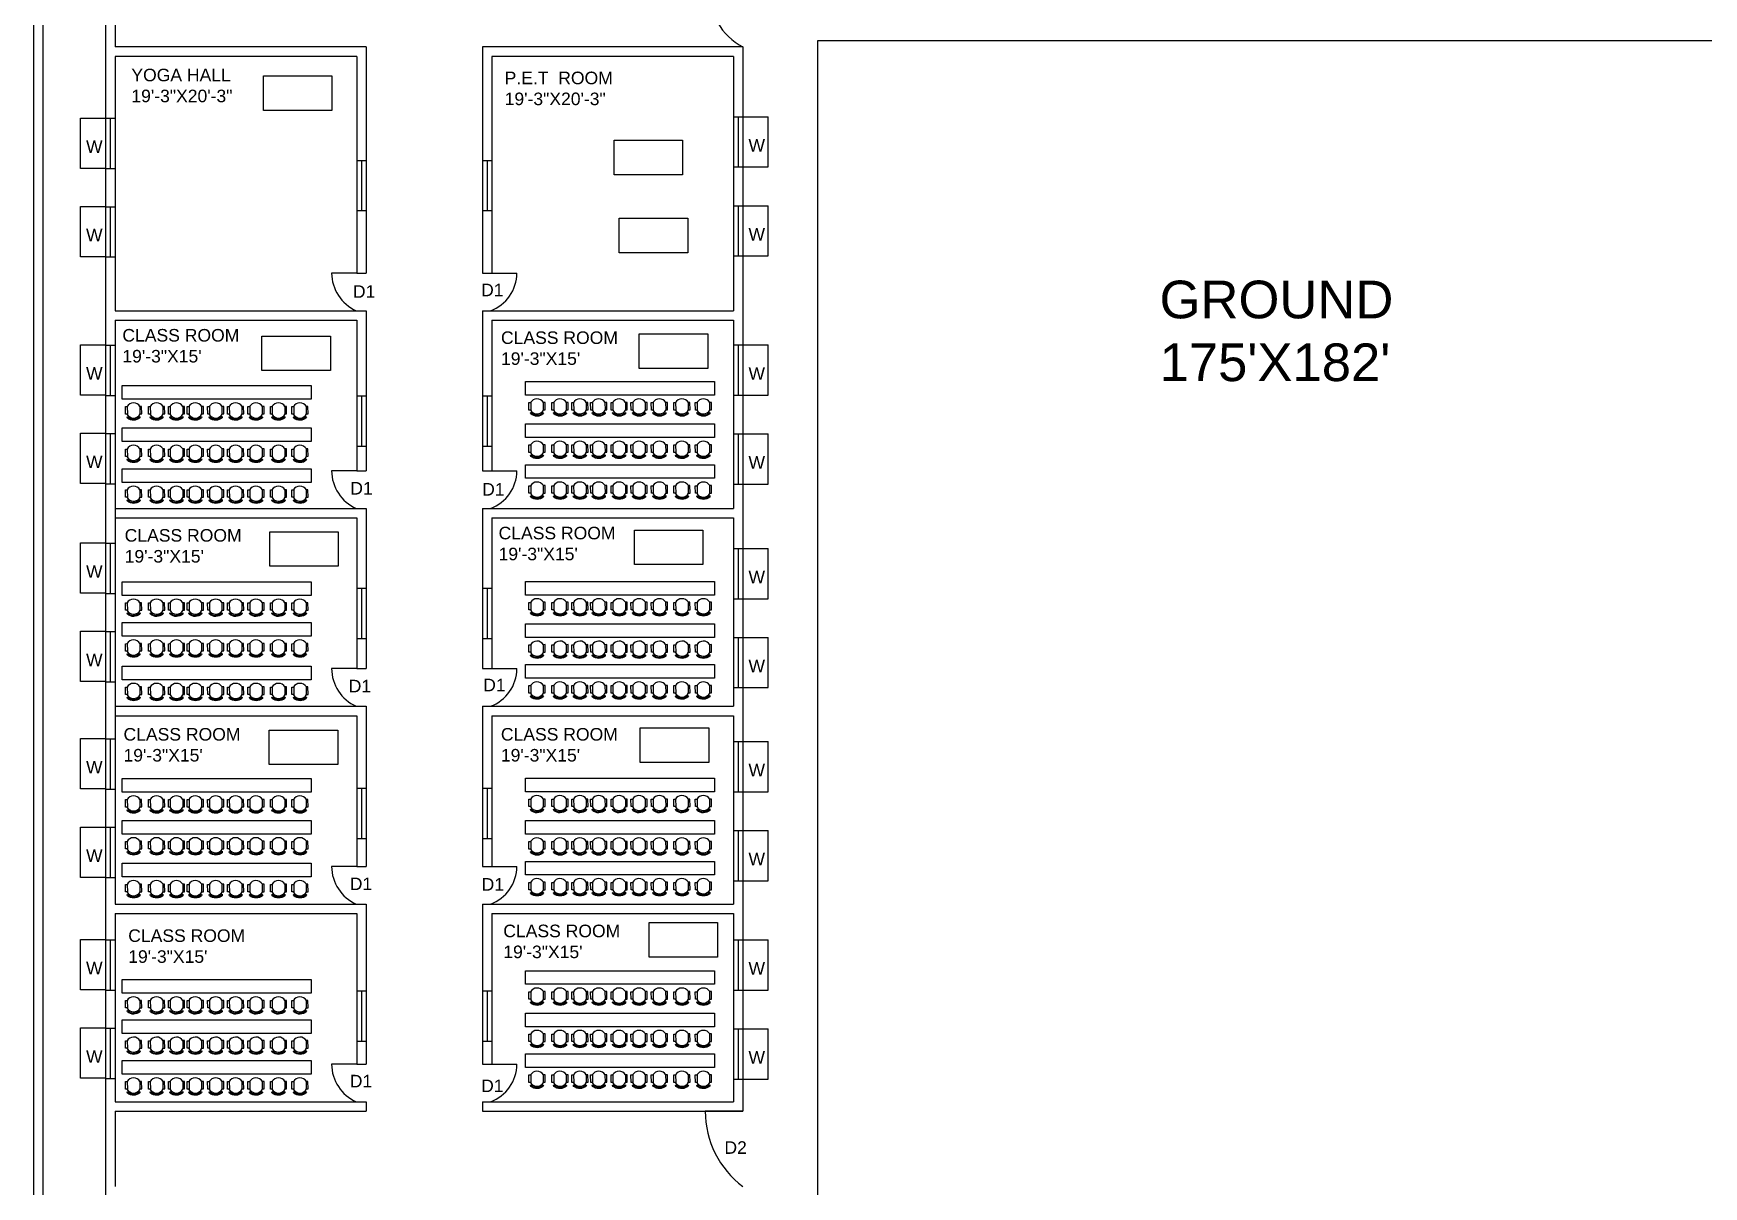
# Model space of a CAD drawing. Header units: inches. Extents: x 677 to 5195, y 405 to 5099.
# Drawn here: x 677 to 2273, y 2118 to 3220 of the extents above; entities that cross this region are included whole.
import ezdxf

# ---------------------------------------------------------------- set-up
doc = ezdxf.new("R2010")
doc.units = ezdxf.units.IN
doc.header["$MEASUREMENT"] = 0
for name, color, linetype in [('blocks', 255, 'Continuous'), ('door', 180, 'Continuous'), ('text', 240, 'Continuous'), ('window', 104, 'Continuous')]:
    doc.layers.add(name, color=color, linetype=linetype)
doc.styles.get("Standard").update_dxf_attribs({"font": 'arial.ttf'})

# ---------------------------------------------------------------- blocks, each defined once
blk = doc.blocks.new('A$C28FC2AE5')
for p, q in [((179, 356), (179, 383)), ((200, 356), (200, 383))]:
    blk.add_line(p, q)
blk.add_lwpolyline([(337, 322, 0.423227), (43, 320), (38, 335), (42, 355, -0.361278), (337, 356), (346, 333)], format="xyb", close=True)
for points in [[(0, 261), (1, 85), (44, 85), (43, 261)], [(380, 263), (381, 87), (338, 87), (337, 263)]]:
    blk.add_lwpolyline(points, close=True)
for start, end in [(28.3173, 152.2104), (211.3401, 329.1877)]:
    blk.add_arc((191, 178), 178, start, end)

msp = doc.modelspace()

# ---------------------------------------------------------------- linework, layer by layer
for p, q in [((677.2, 3957.2), (677.2, 405.2)), ((686.2, 3948.2), (686.2, 414.2)), ((746.2, 3888.2), (746.2, 894.2)), ((755.2, 3279.2), (755.2, 3207.2)), ((995.2, 3207.2), (755.2, 3207.2)), ((986.2, 3198.2), (755.2, 3198.2)), ((755.2, 3198.2), (755.2, 2955.2)), ((986.2, 3198.2), (986.2, 2991.2)), ((995.2, 3207.2), (995.2, 2991.2)), ((1355.2, 3207.2), (1106.2, 3207.2)), ((1106.2, 3207.2), (1106.2, 2991.2)), ((1346.2, 3198.2), (1115.2, 3198.2)), ((1115.2, 3198.2), (1115.2, 2991.2)), ((1346.2, 3198.2), (1346.2, 2955.2)), ((1355.2, 3207.2), (1355.2, 2190.2)), ((986.2, 2991.2), (995.2, 2991.2)), ((1106.2, 2991.2), (1115.2, 2991.2)), ((755.2, 2955.2), (995.2, 2955.2)), ((995.2, 2955.2), (995.2, 2802.2)), ((1106.2, 2955.2), (1346.2, 2955.2)), ((1106.2, 2955.2), (1106.2, 2802.2)), ((755.2, 2946.2), (986.2, 2946.2)), ((755.2, 2946.2), (755.2, 2388.2)), ((986.2, 2946.2), (986.2, 2802.2)), ((1115.2, 2946.2), (1346.2, 2946.2)), ((1115.2, 2946.2), (1115.2, 2802.2)), ((1346.2, 2946.2), (1346.2, 2766.2)), ((986.2, 2802.2), (995.2, 2802.2)), ((1106.2, 2802.2), (1115.2, 2802.2)), ((755.2, 2766.2), (995.2, 2766.2)), ((995.2, 2766.2), (995.2, 2613.2)), ((1106.2, 2766.2), (1346.2, 2766.2)), ((1106.2, 2766.2), (1106.2, 2613.2)), ((755.2, 2757.2), (986.2, 2757.2)), ((986.2, 2757.2), (986.2, 2613.2)), ((1115.2, 2757.2), (1346.2, 2757.2)), ((1115.2, 2757.2), (1115.2, 2613.2)), ((1346.2, 2757.2), (1346.2, 2577.2)), ((986.2, 2613.2), (995.2, 2613.2)), ((1106.2, 2613.2), (1115.2, 2613.2)), ((755.2, 2577.2), (995.2, 2577.2)), ((995.2, 2577.2), (995.2, 2424.2)), ((1106.2, 2577.2), (1346.2, 2577.2)), ((1106.2, 2577.2), (1106.2, 2424.2)), ((755.2, 2568.2), (986.2, 2568.2)), ((986.2, 2568.2), (986.2, 2424.2)), ((1115.2, 2568.2), (1346.2, 2568.2)), ((1115.2, 2568.2), (1115.2, 2424.2)), ((1346.2, 2568.2), (1346.2, 2388.2)), ((986.2, 2424.2), (995.2, 2424.2)), ((1106.2, 2424.2), (1115.2, 2424.2)), ((755.2, 2388.2), (995.2, 2388.2)), ((755.2, 2379.2), (986.2, 2379.2)), ((755.2, 2379.2), (755.2, 2199.2)), ((986.2, 2379.2), (986.2, 2235.2)), ((995.2, 2388.2), (995.2, 2235.2)), ((1106.2, 2388.2), (1346.2, 2388.2)), ((1106.2, 2388.2), (1106.2, 2235.2)), ((1115.2, 2379.2), (1346.2, 2379.2)), ((1115.2, 2379.2), (1115.2, 2235.2)), ((1346.2, 2379.2), (1346.2, 2199.2)), ((986.2, 2235.2), (995.2, 2235.2)), ((1106.2, 2235.2), (1115.2, 2235.2)), ((755.2, 2199.2), (995.2, 2199.2)), ((755.2, 2190.2), (995.2, 2190.2)), ((755.2, 2190.2), (755.2, 2118.2)), ((995.2, 2199.2), (995.2, 2190.2)), ((1106.2, 2199.2), (1346.2, 2199.2)), ((1106.2, 2199.2), (1106.2, 2190.2)), ((1106.2, 2190.2), (1355.2, 2190.2))]:
    msp.add_line(p, q)
msp.add_lwpolyline([(1426.7, 3213.3), (3534, 3213.3), (3534, 1018.8), (1426.7, 1018.8)], close=True)
at = {"layer": 'blocks'}
for points in [[(897, 3179.5), (962.5, 3179.5), (962.5, 3146.5), (897, 3146.5)], [(1232, 3118), (1297.5, 3118), (1297.5, 3085), (1232, 3085)], [(1237, 3043.5), (1302.5, 3043.5), (1302.5, 3010.5), (1237, 3010.5)], [(895.5, 2931), (961, 2931), (961, 2898), (895.5, 2898)], [(1256, 2933), (1321.5, 2933), (1321.5, 2900), (1256, 2900)], [(762, 2883.6), (942.5, 2883.6), (942.5, 2870.6), (762, 2870.6)], [(1147.5, 2887.5), (1328, 2887.5), (1328, 2874.5), (1147.5, 2874.5)], [(762, 2843.1), (942.5, 2843.1), (942.5, 2830.1), (762, 2830.1)], [(1147.5, 2847), (1328, 2847), (1328, 2834), (1147.5, 2834)], [(762, 2804.1), (942.5, 2804.1), (942.5, 2791.1), (762, 2791.1)], [(1147.5, 2808), (1328, 2808), (1328, 2795), (1147.5, 2795)], [(1251.5, 2745.5), (1317, 2745.5), (1317, 2712.5), (1251.5, 2712.5)], [(903, 2744), (968.5, 2744), (968.5, 2711), (903, 2711)], [(762, 2696.1), (942.5, 2696.1), (942.5, 2683.1), (762, 2683.1)], [(1147.5, 2696.5), (1328, 2696.5), (1328, 2683.5), (1147.5, 2683.5)], [(762, 2657.1), (942.5, 2657.1), (942.5, 2644.1), (762, 2644.1)], [(1147.5, 2656), (1328, 2656), (1328, 2643), (1147.5, 2643)], [(762, 2615.6), (942.5, 2615.6), (942.5, 2602.6), (762, 2602.6)], [(1147.5, 2617), (1328, 2617), (1328, 2604), (1147.5, 2604)], [(902.5, 2554.5), (968, 2554.5), (968, 2521.5), (902.5, 2521.5)], [(1257, 2556.5), (1322.5, 2556.5), (1322.5, 2523.5), (1257, 2523.5)], [(762, 2508.1), (942.5, 2508.1), (942.5, 2495.1), (762, 2495.1)], [(1147.5, 2508.5), (1328, 2508.5), (1328, 2495.5), (1147.5, 2495.5)], [(762, 2468.1), (942.5, 2468.1), (942.5, 2455.1), (762, 2455.1)], [(1147.5, 2468), (1328, 2468), (1328, 2455), (1147.5, 2455)], [(762, 2427.1), (942.5, 2427.1), (942.5, 2414.1), (762, 2414.1)], [(1147.5, 2429), (1328, 2429), (1328, 2416), (1147.5, 2416)], [(1265.5, 2370.5), (1331, 2370.5), (1331, 2337.5), (1265.5, 2337.5)], [(762, 2316.1), (942.5, 2316.1), (942.5, 2303.1), (762, 2303.1)], [(1147.5, 2324.5), (1328, 2324.5), (1328, 2311.5), (1147.5, 2311.5)], [(1147.5, 2284), (1328, 2284), (1328, 2271), (1147.5, 2271)], [(762, 2277.6), (942.5, 2277.6), (942.5, 2264.6), (762, 2264.6)], [(762, 2238.6), (942.5, 2238.6), (942.5, 2225.6), (762, 2225.6)], [(1147.5, 2245), (1328, 2245), (1328, 2232), (1147.5, 2232)]]:
    msp.add_lwpolyline(points, close=True, dxfattribs=at)
at = {"layer": 'door'}
for p, q in [((986.2, 2991.2), (962.2, 2991.2)), ((1115.2, 2991.2), (1139.2, 2991.2)), ((986.2, 2802.2), (962.2, 2802.2)), ((1115.2, 2802.2), (1139.2, 2802.2)), ((986.2, 2613.2), (962.2, 2613.2)), ((1115.2, 2613.2), (1139.2, 2613.2)), ((986.2, 2424.2), (962.2, 2424.2)), ((1115.2, 2424.2), (1139.2, 2424.2)), ((986.2, 2235.2), (962.2, 2235.2)), ((1115.2, 2235.2), (1139.2, 2235.2)), ((1355.2, 2190.2), (1319.2, 2190.2))]:
    msp.add_line(p, q, dxfattribs=at)
for centre, radius, start, end in [((1384.3, 3262.1), 62.1, 180, 242.0322), ((1001.5, 2991.2), 39.3, 180, 246.3249), ((1100.9, 2991.2), 38.3, 289.9286, 0), ((1001.5, 2802.2), 39.3, 180, 246.3249), ((1100.9, 2802.2), 38.3, 289.9286, 0), ((1001.5, 2613.2), 39.3, 180, 246.3249), ((1100.9, 2613.2), 38.3, 289.9286, 0), ((1001.5, 2424.2), 39.3, 180, 246.3249), ((1100.9, 2424.2), 38.3, 289.9286, 0), ((1001.5, 2235.2), 39.3, 180, 246.3249), ((1100.9, 2235.2), 38.3, 289.9286, 0), ((1409.2, 2190.2), 90, 180, 233.1301)]:
    msp.add_arc(centre, radius, start, end, dxfattribs=at)
at = {"layer": 'window'}
for p, q in [((722.2, 3091.2), (722.2, 3139.3)), ((722.2, 3139.3), (746.2, 3139.3)), ((746.2, 3139), (755.2, 3139)), ((750.7, 3139), (750.7, 3091)), ((1346.2, 3140.5), (1355.2, 3140.5)), ((1350.7, 3140.5), (1350.7, 3092.5)), ((1355.2, 3140.5), (1379.2, 3140.5)), ((1379.2, 3092.5), (1379.2, 3140.5)), ((986.2, 3098.8), (995.2, 3098.8)), ((990.7, 3098.8), (990.7, 3050.8)), ((1106.2, 3098.8), (1115.2, 3098.8)), ((1110.7, 3098.8), (1110.7, 3050.8)), ((746.2, 3091.2), (722.2, 3091.2)), ((746.2, 3091), (755.2, 3091)), ((1346.2, 3092.5), (1355.2, 3092.5)), ((1355.2, 3092.5), (1379.2, 3092.5)), ((722.2, 3006.7), (722.2, 3054.8)), ((722.2, 3054.8), (746.2, 3054.8)), ((746.2, 3054.5), (755.2, 3054.5)), ((750.7, 3054.5), (750.7, 3006.5)), ((986.2, 3050.8), (995.2, 3050.8)), ((1106.2, 3050.8), (1115.2, 3050.8)), ((1346.2, 3055.5), (1355.2, 3055.5)), ((1350.7, 3055.5), (1350.7, 3007.5)), ((1355.2, 3055.5), (1379.2, 3055.5)), ((1379.2, 3007.5), (1379.2, 3055.5)), ((746.2, 3006.7), (722.2, 3006.7)), ((746.2, 3006.5), (755.2, 3006.5)), ((1346.2, 3007.5), (1355.2, 3007.5)), ((1355.2, 3007.5), (1379.2, 3007.5)), ((722.2, 2874.5), (722.2, 2922.6)), ((722.2, 2922.6), (746.2, 2922.6)), ((746.2, 2922.3), (755.2, 2922.3)), ((750.7, 2922.3), (750.7, 2874.3)), ((1346.2, 2922.5), (1355.2, 2922.5)), ((1350.7, 2922.5), (1350.7, 2874.5)), ((1355.2, 2922.5), (1379.2, 2922.5)), ((1379.2, 2874.5), (1379.2, 2922.5)), ((746.2, 2874.5), (722.2, 2874.5)), ((746.2, 2874.3), (755.2, 2874.3)), ((986.2, 2873.7), (995.2, 2873.7)), ((990.7, 2873.7), (990.7, 2825.7)), ((1106.2, 2873.7), (1115.2, 2873.7)), ((1110.7, 2873.7), (1110.7, 2825.7)), ((1346.2, 2874.5), (1355.2, 2874.5)), ((1355.2, 2874.5), (1379.2, 2874.5)), ((722.2, 2790), (722.2, 2838.1)), ((722.2, 2838.1), (746.2, 2838.1)), ((746.2, 2837.8), (755.2, 2837.8)), ((750.7, 2837.8), (750.7, 2789.8)), ((986.2, 2825.7), (995.2, 2825.7)), ((1106.2, 2825.7), (1115.2, 2825.7)), ((1346.2, 2837.5), (1355.2, 2837.5)), ((1350.7, 2837.5), (1350.7, 2789.5)), ((1355.2, 2837.5), (1379.2, 2837.5)), ((1379.2, 2789.5), (1379.2, 2837.5)), ((746.2, 2790), (722.2, 2790)), ((746.2, 2789.8), (755.2, 2789.8)), ((1346.2, 2789.5), (1355.2, 2789.5)), ((1355.2, 2789.5), (1379.2, 2789.5)), ((722.2, 2685.2), (722.2, 2733.3)), ((722.2, 2733.3), (746.2, 2733.3)), ((746.2, 2733), (755.2, 2733)), ((750.7, 2733), (750.7, 2685)), ((1346.2, 2728), (1355.2, 2728)), ((1350.7, 2728), (1350.7, 2680)), ((1355.2, 2728), (1379.2, 2728)), ((1379.2, 2680), (1379.2, 2728)), ((746.2, 2685.2), (722.2, 2685.2)), ((746.2, 2685), (755.2, 2685)), ((986.2, 2689.9), (995.2, 2689.9)), ((990.7, 2689.9), (990.7, 2641.9)), ((1106.2, 2689.9), (1115.2, 2689.9)), ((1110.7, 2689.9), (1110.7, 2641.9)), ((1346.2, 2680), (1355.2, 2680)), ((1355.2, 2680), (1379.2, 2680)), ((722.2, 2600.7), (722.2, 2648.8)), ((722.2, 2648.8), (746.2, 2648.8)), ((746.2, 2648.5), (755.2, 2648.5)), ((750.7, 2648.5), (750.7, 2600.5)), ((986.2, 2641.9), (995.2, 2641.9)), ((1106.2, 2641.9), (1115.2, 2641.9)), ((1346.2, 2643), (1355.2, 2643)), ((1350.7, 2643), (1350.7, 2595)), ((1355.2, 2643), (1379.2, 2643)), ((1379.2, 2595), (1379.2, 2643)), ((746.2, 2600.7), (722.2, 2600.7)), ((746.2, 2600.5), (755.2, 2600.5)), ((1346.2, 2595), (1355.2, 2595)), ((1355.2, 2595), (1379.2, 2595)), ((722.2, 2498.2), (722.2, 2546.3)), ((722.2, 2546.3), (746.2, 2546.3)), ((746.2, 2546), (755.2, 2546)), ((750.7, 2546), (750.7, 2498)), ((1346.2, 2543.5), (1355.2, 2543.5)), ((1350.7, 2543.5), (1350.7, 2495.5)), ((1355.2, 2543.5), (1379.2, 2543.5)), ((1379.2, 2495.5), (1379.2, 2543.5)), ((746.2, 2498.2), (722.2, 2498.2)), ((746.2, 2498), (755.2, 2498)), ((986.2, 2498.8), (995.2, 2498.8)), ((990.7, 2498.8), (990.7, 2450.8)), ((1106.2, 2498.8), (1115.2, 2498.8)), ((1110.7, 2498.8), (1110.7, 2450.8)), ((1346.2, 2495.5), (1355.2, 2495.5)), ((1355.2, 2495.5), (1379.2, 2495.5)), ((722.2, 2413.7), (722.2, 2461.8)), ((722.2, 2461.8), (746.2, 2461.8)), ((746.2, 2461.5), (755.2, 2461.5)), ((750.7, 2461.5), (750.7, 2413.5)), ((1346.2, 2458.5), (1355.2, 2458.5)), ((1350.7, 2458.5), (1350.7, 2410.5)), ((1355.2, 2458.5), (1379.2, 2458.5)), ((1379.2, 2410.5), (1379.2, 2458.5)), ((986.2, 2450.8), (995.2, 2450.8)), ((1106.2, 2450.8), (1115.2, 2450.8)), ((746.2, 2413.7), (722.2, 2413.7)), ((746.2, 2413.5), (755.2, 2413.5)), ((1346.2, 2410.5), (1355.2, 2410.5)), ((1355.2, 2410.5), (1379.2, 2410.5)), ((722.2, 2306.2), (722.2, 2354.3)), ((722.2, 2354.3), (746.2, 2354.3)), ((746.2, 2354), (755.2, 2354)), ((750.7, 2354), (750.7, 2306)), ((1346.2, 2354), (1355.2, 2354)), ((1350.7, 2354), (1350.7, 2306)), ((1355.2, 2354), (1379.2, 2354)), ((1379.2, 2306), (1379.2, 2354)), ((746.2, 2306.2), (722.2, 2306.2)), ((746.2, 2306), (755.2, 2306)), ((986.2, 2305.2), (995.2, 2305.2)), ((990.7, 2305.2), (990.7, 2257.2)), ((1106.2, 2305.2), (1115.2, 2305.2)), ((1110.7, 2305.2), (1110.7, 2257.2)), ((1346.2, 2306), (1355.2, 2306)), ((1355.2, 2306), (1379.2, 2306)), ((722.2, 2221.7), (722.2, 2269.8)), ((722.2, 2269.8), (746.2, 2269.8)), ((746.2, 2269.5), (755.2, 2269.5)), ((750.7, 2269.5), (750.7, 2221.5)), ((1346.2, 2269), (1355.2, 2269)), ((1350.7, 2269), (1350.7, 2221)), ((1355.2, 2269), (1379.2, 2269)), ((1379.2, 2221), (1379.2, 2269)), ((986.2, 2257.2), (995.2, 2257.2)), ((1106.2, 2257.2), (1115.2, 2257.2)), ((746.2, 2221.7), (722.2, 2221.7)), ((746.2, 2221.5), (755.2, 2221.5)), ((1346.2, 2221), (1355.2, 2221)), ((1355.2, 2221), (1379.2, 2221))]:
    msp.add_line(p, q, dxfattribs=at)

# ---------------------------------------------------------------- block references
at = {"xscale": 0.04055005892214297, "yscale": 0.04055005892214297, "zscale": 0.04055005892214297, "rotation": 180.2638974578867}
for p in [(780.6, 2867.1), (802.6, 2867.1), (821.6, 2867.1), (839.6, 2867.1), (859.1, 2867.1), (878.1, 2867.1), (897.6, 2867.1), (919.1, 2867.1), (939.6, 2867.1), (1166.1, 2871), (1188.1, 2871), (1207.1, 2871), (1225.1, 2871), (1244.6, 2871), (1263.6, 2871), (1283.1, 2871), (1304.6, 2871), (1325.1, 2871), (780.6, 2826.6), (802.6, 2826.6), (821.6, 2826.6), (839.6, 2826.6), (859.1, 2826.6), (878.1, 2826.6), (897.6, 2826.6), (919.1, 2826.6), (939.6, 2826.6), (1166.1, 2830.5), (1188.1, 2830.5), (1207.1, 2830.5), (1225.1, 2830.5), (1244.6, 2830.5), (1263.6, 2830.5), (1283.1, 2830.5), (1304.6, 2830.5), (1325.1, 2830.5), (780.6, 2787.6), (802.6, 2787.6), (821.6, 2787.6), (839.6, 2787.6), (859.1, 2787.6), (878.1, 2787.6), (897.6, 2787.6), (919.1, 2787.6), (939.6, 2787.6), (1166.1, 2791.5), (1188.1, 2791.5), (1207.1, 2791.5), (1225.1, 2791.5), (1244.6, 2791.5), (1263.6, 2791.5), (1283.1, 2791.5), (1304.6, 2791.5), (1325.1, 2791.5), (780.6, 2679.6), (802.6, 2679.6), (821.6, 2679.6), (839.6, 2679.6), (859.1, 2679.6), (878.1, 2679.6), (897.6, 2679.6), (919.1, 2679.6), (939.6, 2679.6), (1166.1, 2680), (1188.1, 2680), (1207.1, 2680), (1225.1, 2680), (1244.6, 2680), (1263.6, 2680), (1283.1, 2680), (1304.6, 2680), (1325.1, 2680), (780.6, 2640.6), (802.6, 2640.6), (821.6, 2640.6), (839.6, 2640.6), (859.1, 2640.6), (878.1, 2640.6), (897.6, 2640.6), (919.1, 2640.6), (939.6, 2640.6), (1166.1, 2639.5), (1188.1, 2639.5), (1207.1, 2639.5), (1225.1, 2639.5), (1244.6, 2639.5), (1263.6, 2639.5), (1283.1, 2639.5), (1304.6, 2639.5), (1325.1, 2639.5), (780.6, 2599.1), (802.6, 2599.1), (821.6, 2599.1), (839.6, 2599.1), (859.1, 2599.1), (878.1, 2599.1), (897.6, 2599.1), (919.1, 2599.1), (939.6, 2599.1), (1166.1, 2600.5), (1188.1, 2600.5), (1207.1, 2600.5), (1225.1, 2600.5), (1244.6, 2600.5), (1263.6, 2600.5), (1283.1, 2600.5), (1304.6, 2600.5), (1325.1, 2600.5), (780.6, 2491.6), (802.6, 2491.6), (821.6, 2491.6), (839.6, 2491.6), (859.1, 2491.6), (878.1, 2491.6), (897.6, 2491.6), (919.1, 2491.6), (939.6, 2491.6), (1166.1, 2492), (1188.1, 2492), (1207.1, 2492), (1225.1, 2492), (1244.6, 2492), (1263.6, 2492), (1283.1, 2492), (1304.6, 2492), (1325.1, 2492), (780.6, 2451.6), (802.6, 2451.6), (821.6, 2451.6), (839.6, 2451.6), (859.1, 2451.6), (878.1, 2451.6), (897.6, 2451.6), (919.1, 2451.6), (939.6, 2451.6), (1166.1, 2451.5), (1188.1, 2451.5), (1207.1, 2451.5), (1225.1, 2451.5), (1244.6, 2451.5), (1263.6, 2451.5), (1283.1, 2451.5), (1304.6, 2451.5), (1325.1, 2451.5), (780.6, 2410.6), (802.6, 2410.6), (821.6, 2410.6), (839.6, 2410.6), (859.1, 2410.6), (878.1, 2410.6), (897.6, 2410.6), (919.1, 2410.6), (939.6, 2410.6), (1166.1, 2412.5), (1188.1, 2412.5), (1207.1, 2412.5), (1225.1, 2412.5), (1244.6, 2412.5), (1263.6, 2412.5), (1283.1, 2412.5), (1304.6, 2412.5), (1325.1, 2412.5), (780.6, 2299.6), (802.6, 2299.6), (821.6, 2299.6), (839.6, 2299.6), (859.1, 2299.6), (878.1, 2299.6), (897.6, 2299.6), (919.1, 2299.6), (939.6, 2299.6), (1166.1, 2308), (1188.1, 2308), (1207.1, 2308), (1225.1, 2308), (1244.6, 2308), (1263.6, 2308), (1283.1, 2308), (1304.6, 2308), (1325.1, 2308), (1166.1, 2267.5), (1188.1, 2267.5), (1207.1, 2267.5), (1225.1, 2267.5), (1244.6, 2267.5), (1263.6, 2267.5), (1283.1, 2267.5), (1304.6, 2267.5), (1325.1, 2267.5), (780.6, 2261.1), (802.6, 2261.1), (821.6, 2261.1), (839.6, 2261.1), (859.1, 2261.1), (878.1, 2261.1), (897.6, 2261.1), (919.1, 2261.1), (939.6, 2261.1), (780.6, 2222.1), (802.6, 2222.1), (821.6, 2222.1), (839.6, 2222.1), (859.1, 2222.1), (878.1, 2222.1), (897.6, 2222.1), (919.1, 2222.1), (939.6, 2222.1), (1166.1, 2228.5), (1188.1, 2228.5), (1207.1, 2228.5), (1225.1, 2228.5), (1244.6, 2228.5), (1263.6, 2228.5), (1283.1, 2228.5), (1304.6, 2228.5), (1325.1, 2228.5)]:
    msp.add_blockref('A$C28FC2AE5', p, dxfattribs=at)

# ---------------------------------------------------------------- texts
at = {"layer": 'text', "attachment_point": 1}
for s, width, insert, char_height in [('YOGA HALL\\P19\'-3"X20\'-3"', 199.264, (770.8, 3186.4), 12), ('P.E.T  ROOM\\P19\'-3"X20\'-3"', 192.403, (1127.5, 3183.6), 12), ('W', 18.72, (727.5, 3118), 12), ('W', 15, (1360.5, 3119.2), 12), ('W', 18.72, (727.5, 3033.5), 12), ('W', 15, (1360.5, 3034.2), 12), ('D1', 14.398, (982.5, 2979.5), 12), ('D1', 14.398, (1105, 2981), 12), ("GROUND\\P175'X182'", 942.389, (1753.3, 2983.9), 36), ('CLASS ROOM\\P19\'-3"X15\'', 206.668, (762.2, 2937.7), 12), ('CLASS ROOM\\P19\'-3"X15\'', 206.668, (1124, 2935.4), 12), ('W', 18.72, (727.5, 2901.3), 12), ('W', 15, (1360.5, 2901.2), 12), ('W', 18.72, (727.5, 2816.8), 12), ('W', 15, (1360.5, 2816.2), 12), ('D1', 14.398, (980, 2791.5), 12), ('D1', 14.398, (1106, 2790.5), 12), ('CLASS ROOM\\P19\'-3"X15\'', 206.668, (764.4, 2746.5), 12), ('CLASS ROOM\\P19\'-3"X15\'', 206.668, (1121.7, 2748.7), 12), ('W', 18.72, (727.5, 2712), 12), ('W', 15, (1360.5, 2706.7), 12), ('W', 18.72, (727.5, 2627.5), 12), ('W', 15, (1360.5, 2621.7), 12), ('D1', 14.398, (978.5, 2602.5), 12), ('D1', 14.398, (1107, 2603.5), 12), ('CLASS ROOM\\P19\'-3"X15\'', 206.668, (763.3, 2556.4), 12), ('CLASS ROOM\\P19\'-3"X15\'', 206.668, (1123.9, 2556.4), 12), ('W', 18.72, (727.5, 2525), 12), ('W', 15, (1360.5, 2522.2), 12), ('W', 18.72, (727.5, 2440.5), 12), ('W', 15, (1360.5, 2437.2), 12), ('D1', 14.398, (979.5, 2413.5), 12), ('D1', 14.398, (1105.5, 2413), 12), ('CLASS ROOM\\P19\'-3"X15\'', 206.668, (767.8, 2364), 12), ('CLASS ROOM\\P19\'-3"X15\'', 206.668, (1126.2, 2368.5), 12), ('W', 18.72, (727.5, 2333), 12), ('W', 15, (1360.5, 2332.7), 12), ('W', 18.72, (727.5, 2248.5), 12), ('W', 15, (1360.5, 2247.7), 12), ('D1', 14.398, (979.5, 2225), 12), ('D1', 14.398, (1105, 2220.5), 12), ('D2', 17, (1337.5, 2161.5), 12)]:
    msp.add_mtext_dynamic_manual_height_columns(s, width=width, gutter_width=1, heights=[0], dxfattribs=dict(at, insert=insert, char_height=char_height))

doc.saveas('drawing.dxf')
